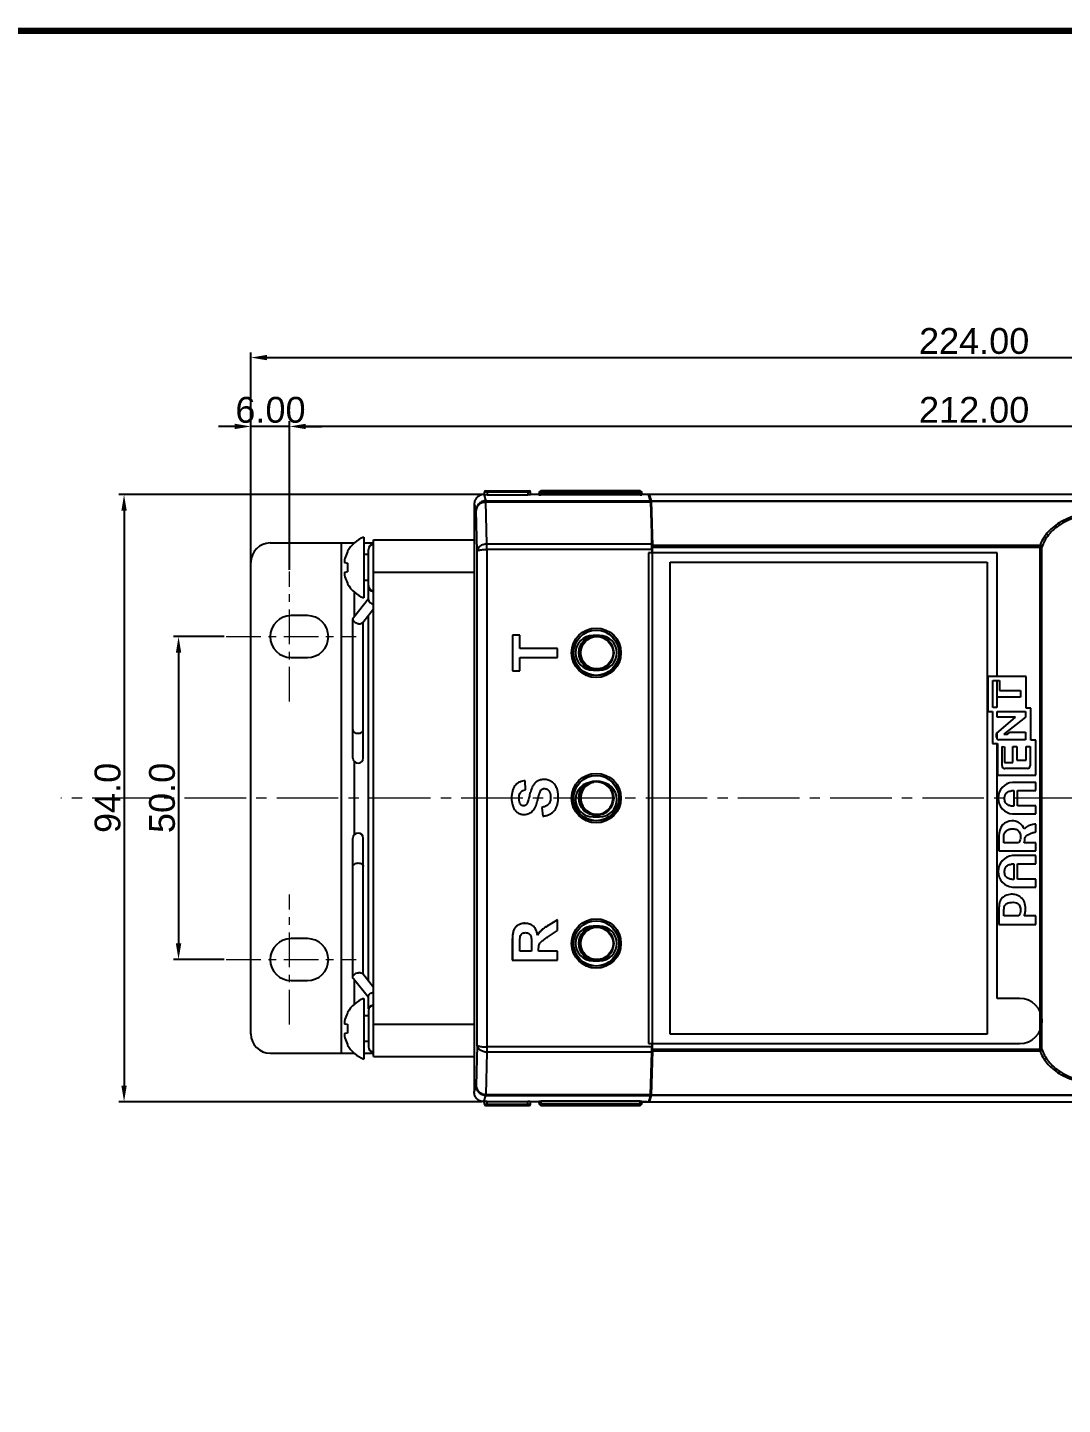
# Model space of a CAD drawing. Header units: millimetres. Extents: x 509 to 5579, y -1329 to 587.
# Drawn here: x 2158.1 to 2318.5, y -988.3 to -775.1 of the extents above; entities that cross this region are included whole.
import ezdxf

# ---------------------------------------------------------------- set-up
doc = ezdxf.new("R2010")
doc.units = ezdxf.units.MM
doc.header["$PDMODE"] = 3
doc.header["$PDSIZE"] = 1
doc.linetypes.add('CENTER', pattern=[17.8, 10.75, -2.35, 2.35, -2.35])
doc.linetypes.add('CENTER2', pattern=[28.575, 19.05, -3.175, 3.175, -3.175])
doc.layers.get('0').update_dxf_attribs({"linetype": 'CONTINUOUS'})
doc.layers.get('Defpoints').update_dxf_attribs({"linetype": 'CONTINUOUS'})
doc.layers.add('3', color=112, linetype='CENTER', lineweight=15)
doc.layers.add('Dim', color=1, linetype='CONTINUOUS')
doc.styles.add('OMI-1', font='arial.ttf', dxfattribs={"oblique": 1})
doc.dimstyles.new('1', dxfattribs={"dimtxt": 4, "dimasz": 2.5, "dimexe": 0.8, "dimexo": 0.3, "dimgap": 0.5, "dimtad": 1, "dimtoh": 1, "dimdec": 1, "dimzin": 0, "dimdsep": 46, "dimtxsty": 'OMI-1', "dimcen": 0, "dimclrd": 256, "dimclre": 256, "dimclrt": 256, "dimadec": 0, "dimazin": 0, "dimtfac": 0.8, "dimtdec": 1, "dimtix": 1, "dimtmove": 0, "dimatfit": 3, "dimfxl": 1, "dimtolj": 1, "dimtzin": 0, "dimarcsym": 0})

# ---------------------------------------------------------------- blocks, each defined once
blk = doc.blocks.new('*D4316')
at = {"layer": 'Defpoints', "color": 0}
for p in [(2188.92, -869.4), (2181.53, -919.4), (2188.92, -919.4)]:
    blk.add_point(p, dxfattribs=at)
at = {"layer": 'Dim', "lineweight": -2}
for p, q in [((2188.62, -869.4), (2180.73, -869.4)), ((2181.53, -871.9), (2181.53, -916.9)), ((2188.62, -919.4), (2180.73, -919.4))]:
    blk.add_line(p, q, dxfattribs=at)
at = {"layer": 'Dim'}
for points in [[(2181.95, -871.9), (2181.12, -871.9), (2181.53, -869.4)], [(2181.12, -916.9), (2181.95, -916.9), (2181.53, -919.4)]]:
    blk.add_solid(points, dxfattribs=at)
at = {"layer": 'Dim', "insert": (2178.99, -894.4), "char_height": 4, "attachment_point": 5, "rotation": 90, "style": 'OMI-1'}
blk.add_mtext('\\A1;50.0', dxfattribs=at)
blk = doc.blocks.new('*D4317')
at = {"layer": 'Defpoints', "color": 0}
for p in [(2228.83, -847.4), (2173.09, -941.4), (2228.83, -941.4)]:
    blk.add_point(p, dxfattribs=at)
at = {"layer": 'Dim', "lineweight": -2}
for p, q in [((2228.53, -847.4), (2172.29, -847.4)), ((2173.09, -849.9), (2173.09, -938.9)), ((2228.53, -941.4), (2172.29, -941.4))]:
    blk.add_line(p, q, dxfattribs=at)
at = {"layer": 'Dim'}
for points in [[(2173.51, -849.9), (2172.68, -849.9), (2173.09, -847.4)], [(2172.68, -938.9), (2173.51, -938.9), (2173.09, -941.4)]]:
    blk.add_solid(points, dxfattribs=at)
at = {"layer": 'Dim', "insert": (2170.55, -894.4), "char_height": 4, "attachment_point": 5, "rotation": 90, "style": 'OMI-1'}
blk.add_mtext('\\A1;94.0', dxfattribs=at)
blk = doc.blocks.new('*D4319')
at = {"layer": 'Defpoints', "color": 0}
for p in [(2198.74, -836.86), (2198.74, -859.34), (2410.74, -859.34)]:
    blk.add_point(p, dxfattribs=at)
at = {"layer": 'Dim', "lineweight": -2}
for p, q in [((2198.74, -859.04), (2198.74, -836.06)), ((2408.24, -836.86), (2201.24, -836.86)), ((2410.74, -859.04), (2410.74, -836.06))]:
    blk.add_line(p, q, dxfattribs=at)
at = {"layer": 'Dim'}
for points in [[(2201.24, -836.44), (2201.24, -837.27), (2198.74, -836.86)], [(2408.24, -837.27), (2408.24, -836.44), (2410.74, -836.86)]]:
    blk.add_solid(points, dxfattribs=at)
at = {"layer": 'Dim', "insert": (2304.74, -834.31), "char_height": 4, "attachment_point": 5, "style": 'OMI-1'}
blk.add_mtext('\\A1;212.00', dxfattribs=at)
blk = doc.blocks.new('*D4320')
at = {"layer": 'Defpoints', "color": 0}
for p in [(2416.74, -826.2), (2192.74, -857.9), (2416.74, -857.9)]:
    blk.add_point(p, dxfattribs=at)
at = {"layer": 'Dim', "lineweight": -2}
for p, q in [((2192.74, -857.6), (2192.74, -825.4)), ((2195.24, -826.2), (2414.24, -826.2)), ((2416.74, -857.6), (2416.74, -825.4))]:
    blk.add_line(p, q, dxfattribs=at)
at = {"layer": 'Dim'}
for points in [[(2195.24, -825.78), (2195.24, -826.61), (2192.74, -826.2)], [(2414.24, -826.61), (2414.24, -825.78), (2416.74, -826.2)]]:
    blk.add_solid(points, dxfattribs=at)
at = {"layer": 'Dim', "insert": (2304.74, -823.65), "char_height": 4, "attachment_point": 5, "style": 'OMI-1'}
blk.add_mtext('\\A1;224.00', dxfattribs=at)
blk = doc.blocks.new('*D4337')
at = {"layer": 'Defpoints', "color": 0}
for p in [(2192.74, -836.86), (2198.74, -859.34), (2192.74, -869.4)]:
    blk.add_point(p, dxfattribs=at)
at = {"layer": 'Dim', "lineweight": -2}
for p, q in [((2190.24, -836.86), (2187.74, -836.86)), ((2192.74, -869.1), (2192.74, -836.06)), ((2198.74, -836.86), (2192.74, -836.86)), ((2198.74, -859.04), (2198.74, -836.06)), ((2201.24, -836.86), (2203.74, -836.86))]:
    blk.add_line(p, q, dxfattribs=at)
at = {"layer": 'Dim'}
for points in [[(2190.24, -837.27), (2190.24, -836.44), (2192.74, -836.86)], [(2201.24, -836.44), (2201.24, -837.27), (2198.74, -836.86)]]:
    blk.add_solid(points, dxfattribs=at)
at = {"layer": 'Dim', "insert": (2195.74, -834.31), "char_height": 4, "attachment_point": 5, "style": 'OMI-1'}
blk.add_mtext('\\A1;6.00', dxfattribs=at)

msp = doc.modelspace()

# ---------------------------------------------------------------- linework, layer by layer
at = {"color": 7, "linetype": 'Continuous'}
for p, q in [((2228.834, -847.401), (2229.152, -848.356)), ((2228.935, -847.401), (2228.834, -847.401)), ((2228.935, -847.401), (2228.935, -847.001)), ((2228.935, -847.001), (2236.035, -847.001)), ((2229.135, -846.801), (2235.835, -846.801)), ((2229.152, -848.356), (2254.653, -848.356)), ((2229.335, -846.801), (2229.335, -847.422)), ((2229.335, -847.422), (2235.635, -847.422)), ((2235.635, -846.801), (2235.635, -847.422)), ((2236.035, -847.401), (2236.035, -847.001)), ((2237.335, -847.401), (2236.035, -847.401)), ((2237.335, -847.401), (2237.335, -847.301)), ((2237.351, -847.301), (2237.351, -847.449)), ((2237.651, -847.301), (2237.351, -847.301)), ((2237.651, -847.301), (2237.651, -847.464)), ((2253.019, -847.464), (2237.651, -847.464)), ((2237.835, -847.117), (2237.835, -846.801)), ((2237.835, -846.801), (2252.835, -846.801)), ((2252.835, -846.817), (2237.835, -846.817)), ((2252.835, -847.117), (2237.835, -847.117)), ((2252.835, -847.117), (2252.835, -846.817)), ((2253.019, -847.464), (2253.019, -847.301)), ((2253.019, -847.301), (2253.319, -847.301)), ((2253.319, -847.449), (2253.319, -847.301)), ((2253.335, -847.301), (2253.335, -847.401)), ((2254.139, -847.401), (2253.335, -847.401)), ((2357.941, -847.401), (2253.335, -847.401)), ((2254.653, -848.356), (2254.339, -847.412)), ((2254.435, -847.401), (2254.435, -847.702)), ((2254.435, -847.401), (2254.757, -848.366)), ((2357.941, -847.401), (2254.435, -847.401)), ((2254.757, -848.366), (2350.783, -848.366)), ((2227.335, -848.901), (2227.335, -939.902)), ((2227.335, -848.902), (2227.65, -849.846)), ((2227.807, -856.154), (2227.65, -849.846)), ((2229.31, -855.074), (2229.147, -848.535)), ((2229.147, -848.535), (2254.662, -848.535)), ((2254.662, -848.535), (2254.825, -855.074)), ((2254.722, -850.075), (2254.699, -850.03)), ((2254.759, -848.42), (2254.93, -855.283)), ((2254.759, -848.42), (2350.783, -848.42)), ((2254.714, -850.616), (2254.75, -850.616)), ((2254.75, -850.616), (2254.832, -853.9)), ((2210.235, -854.001), (2210.235, -863.401)), ((2211.735, -934.401), (2211.735, -854.401)), ((2211.735, -854.401), (2227.335, -854.401)), ((2254.796, -853.9), (2254.832, -853.9)), ((2254.799, -854.024), (2254.833, -854.024)), ((2254.832, -853.9), (2254.833, -854.024)), ((2254.833, -855.074), (2254.833, -854.024)), ((2195.735, -854.901), (2208.76, -854.901)), ((2206.735, -854.901), (2206.735, -933.901)), ((2207.708, -856.182), (2207.708, -856.277)), ((2208.735, -854.901), (2208.735, -854.924)), ((2210.235, -854.901), (2211.735, -854.901)), ((2210.935, -856.701), (2210.235, -856.701)), ((2210.935, -861.489), (2210.935, -855.91)), ((2227.807, -932.649), (2227.807, -856.154)), ((2229.307, -855.893), (2229.307, -932.909)), ((2254.833, -855.893), (2229.307, -855.893)), ((2254.825, -855.074), (2229.31, -855.074)), ((2254.324, -856.401), (2254.324, -932.401)), ((2308.324, -856.401), (2254.324, -856.401)), ((2254.833, -855.893), (2254.833, -856.401)), ((2314.991, -855.283), (2254.93, -855.283)), ((2254.933, -933.273), (2254.933, -855.529)), ((2254.933, -855.529), (2315.284, -855.529)), ((2308.324, -875.562), (2308.324, -856.401)), ((2314.991, -933.519), (2314.991, -855.283)), ((2315.284, -928.394), (2315.284, -855.529)), ((2192.735, -930.901), (2192.735, -857.901)), ((2207.296, -857.945), (2207.708, -858.018)), ((2207.708, -858.018), (2207.708, -859.385)), ((2257.7, -930.936), (2257.7, -857.866)), ((2257.7, -857.866), (2306.77, -857.866)), ((2306.77, -857.866), (2306.77, -930.936)), ((2207.708, -859.385), (2207.296, -859.457)), ((2207.708, -861.126), (2207.708, -861.221)), ((2210.935, -860.701), (2210.235, -860.701)), ((2211.735, -859.401), (2227.335, -859.401)), ((2208.735, -862.479), (2208.735, -866.284)), ((2210.935, -863.644), (2210.935, -861.501)), ((2208.617, -866.433), (2210.935, -863.513)), ((2210.054, -867.196), (2211.735, -865.079)), ((2201.486, -866.151), (2198.985, -866.151)), ((2208.535, -888.188), (2208.535, -866.666)), ((2210.135, -888.188), (2210.135, -867.093)), ((2210.935, -922.716), (2210.935, -866.086)), ((2233.244, -869.147), (2233.244, -874.693)), ((2234.411, -869.147), (2233.244, -869.147)), ((2234.411, -871.22), (2234.411, -869.147)), ((2246.735, -869.201), (2245.735, -869.201)), ((2240.226, -871.22), (2234.411, -871.22)), ((2240.226, -872.615), (2240.226, -871.22)), ((2198.985, -872.651), (2201.486, -872.651)), ((2234.411, -874.693), (2234.411, -872.615)), ((2234.411, -872.615), (2240.226, -872.615)), ((2233.244, -874.693), (2234.411, -874.693)), ((2245.735, -874.601), (2246.735, -874.601)), ((2306.892, -875.562), (2306.892, -881.001)), ((2312.838, -875.562), (2306.892, -875.562)), ((2312.838, -880.482), (2312.838, -875.562)), ((2307.667, -880.36), (2307.661, -876.178)), ((2307.661, -876.178), (2308.726, -876.182)), ((2308.324, -878.745), (2308.324, -876.181)), ((2308.726, -876.182), (2308.711, -877.754)), ((2308.711, -877.754), (2311.975, -877.761)), ((2311.975, -877.761), (2311.976, -878.758)), ((2308.299, -880.355), (2307.667, -880.36)), ((2308.292, -878.745), (2308.299, -880.355)), ((2311.976, -878.758), (2308.292, -878.745)), ((2306.892, -881.001), (2307.63, -881.001)), ((2307.63, -881.001), (2307.63, -885.921)), ((2308.253, -884.383), (2311.188, -881.862)), ((2308.327, -881.869), (2308.327, -881.01)), ((2308.327, -881.01), (2312.707, -881.01)), ((2311.188, -881.862), (2308.327, -881.869)), ((2312.716, -881.878), (2309.349, -884.501)), ((2312.707, -881.01), (2312.716, -881.878)), ((2313.577, -880.482), (2312.838, -880.482)), ((2313.577, -885.403), (2313.577, -880.482)), ((2308.256, -884.967), (2308.253, -884.383)), ((2308.324, -885.188), (2308.324, -884.322)), ((2309.349, -884.501), (2309.967, -884.503)), ((2309.967, -884.503), (2310.349, -884.19)), ((2310.349, -884.19), (2312.706, -884.182)), ((2312.706, -884.182), (2312.706, -885.37)), ((2307.63, -885.921), (2308.369, -885.921)), ((2308.324, -925.401), (2308.324, -885.921)), ((2308.369, -885.921), (2308.369, -890.842)), ((2312.706, -885.37), (2308.66, -885.37)), ((2309.111, -889.417), (2309.113, -886.429)), ((2309.113, -886.429), (2309.485, -886.441)), ((2309.485, -886.441), (2309.497, -888.862)), ((2310.778, -888.862), (2310.778, -886.429)), ((2310.778, -886.429), (2311.372, -886.429)), ((2311.372, -886.429), (2311.372, -888.502)), ((2312.839, -888.502), (2312.839, -886.429)), ((2312.839, -886.429), (2313.438, -886.429)), ((2313.438, -886.429), (2313.44, -889.411)), ((2314.316, -885.403), (2313.577, -885.403)), ((2314.316, -890.842), (2314.316, -885.403)), ((2208.735, -888.715), (2208.735, -900.088)), ((2309.497, -888.862), (2310.778, -888.862)), ((2311.372, -888.502), (2312.839, -888.502)), ((2308.369, -890.842), (2314.316, -890.842)), ((2313.036, -889.816), (2309.516, -889.822)), ((2235.289, -893.116), (2235.227, -891.719)), ((2246.735, -891.901), (2245.735, -891.901)), ((2314.34, -891.956), (2310.712, -891.956)), ((2314.34, -893.206), (2314.34, -891.956)), ((2310.936, -893.219), (2310.948, -895.659)), ((2311.512, -895.597), (2311.512, -893.206)), ((2311.512, -893.206), (2314.34, -893.206)), ((2237.833, -895.833), (2237.965, -897.192)), ((2245.735, -897.301), (2246.735, -897.301)), ((2310.712, -896.846), (2314.34, -896.846)), ((2314.34, -895.597), (2311.512, -895.597)), ((2314.34, -896.846), (2314.34, -895.597)), ((2314.34, -899.619), (2314.34, -898.412)), ((2208.535, -922.136), (2208.535, -900.614)), ((2210.135, -921.709), (2210.135, -900.614)), ((2308.621, -900.262), (2308.621, -902.562)), ((2309.353, -901.3), (2309.353, -900.303)), ((2311.671, -901.3), (2309.353, -901.3)), ((2314.34, -901.3), (2312.503, -901.3)), ((2314.34, -902.562), (2314.34, -901.3)), ((2308.621, -902.562), (2314.34, -902.562)), ((2314.34, -903.302), (2310.712, -903.302)), ((2314.34, -904.551), (2314.34, -903.302)), ((2310.936, -904.565), (2310.948, -907.005)), ((2311.512, -904.551), (2314.34, -904.551)), ((2311.512, -906.942), (2311.512, -904.551)), ((2314.34, -906.942), (2311.512, -906.942)), ((2314.34, -908.192), (2314.34, -906.942)), ((2310.712, -908.192), (2314.34, -908.192)), ((2308.621, -911.645), (2308.621, -913.945)), ((2309.392, -912.603), (2309.392, -911.687)), ((2240.226, -913.224), (2238.874, -914.07)), ((2240.226, -914.894), (2240.226, -913.224)), ((2246.735, -914.201), (2245.735, -914.201)), ((2308.621, -913.945), (2314.34, -913.945)), ((2311.687, -912.603), (2309.392, -912.603)), ((2314.34, -912.603), (2312.549, -912.603)), ((2314.34, -913.945), (2314.34, -912.603)), ((2201.486, -916.151), (2198.985, -916.151)), ((2233.235, -916.527), (2233.235, -919.501)), ((2233.244, -916.527), (2233.244, -919.493)), ((2238.707, -915.913), (2240.226, -914.894)), ((2234.411, -918.097), (2234.411, -916.985)), ((2236.204, -918.097), (2234.411, -918.097)), ((2236.204, -917.042), (2236.204, -918.097)), ((2237.304, -918.097), (2237.304, -917.801)), ((2240.226, -918.097), (2237.304, -918.097)), ((2240.226, -919.493), (2240.226, -918.097)), ((2233.235, -919.501), (2240.235, -919.501)), ((2233.244, -919.493), (2240.226, -919.493)), ((2245.735, -919.601), (2246.735, -919.601)), ((2198.985, -922.651), (2201.486, -922.651)), ((2210.935, -925.289), (2208.617, -922.37)), ((2208.735, -922.519), (2208.735, -926.324)), ((2211.735, -923.724), (2210.054, -921.606)), ((2210.235, -925.401), (2210.235, -934.801)), ((2210.935, -927.016), (2210.935, -925.158)), ((2311.824, -925.401), (2308.324, -925.401)), ((2207.296, -929.345), (2207.708, -929.418)), ((2207.708, -927.582), (2207.708, -927.677)), ((2210.935, -928.101), (2210.235, -928.101)), ((2210.935, -927.313), (2210.935, -932.892)), ((2211.735, -929.401), (2227.335, -929.401)), ((2207.708, -930.785), (2207.296, -930.857)), ((2207.708, -929.418), (2207.708, -930.785)), ((2306.77, -930.936), (2257.7, -930.936)), ((2315.284, -933.273), (2315.284, -929.408)), ((2207.708, -932.526), (2207.708, -932.621)), ((2210.935, -932.101), (2210.235, -932.101)), ((2227.807, -932.649), (2227.65, -938.956)), ((2254.833, -932.909), (2229.307, -932.909)), ((2254.324, -932.401), (2311.824, -932.401)), ((2254.93, -933.519), (2254.759, -940.382)), ((2254.833, -932.401), (2254.833, -932.909)), ((2254.93, -933.519), (2314.991, -933.519)), ((2254.933, -933.273), (2315.284, -933.273)), ((2195.735, -933.901), (2208.76, -933.901)), ((2208.735, -933.879), (2208.735, -933.901)), ((2210.235, -933.901), (2211.735, -933.901)), ((2211.735, -934.401), (2227.335, -934.401)), ((2229.31, -933.728), (2229.147, -940.267)), ((2254.825, -933.728), (2229.31, -933.728)), ((2254.662, -940.267), (2254.825, -933.728)), ((2254.832, -934.902), (2254.75, -938.187)), ((2254.832, -934.902), (2254.796, -934.902)), ((2254.833, -934.778), (2254.799, -934.778)), ((2254.833, -934.778), (2254.832, -934.902)), ((2254.833, -934.778), (2254.833, -933.728)), ((2227.335, -939.901), (2227.65, -938.956)), ((2254.722, -938.728), (2254.699, -938.773)), ((2254.75, -938.187), (2254.714, -938.187)), ((2228.834, -941.401), (2229.152, -940.447)), ((2228.935, -941.401), (2228.834, -941.401)), ((2228.935, -941.801), (2228.935, -941.401)), ((2228.935, -941.801), (2236.035, -941.801)), ((2229.135, -942.001), (2235.835, -942.001)), ((2229.147, -940.267), (2254.662, -940.267)), ((2229.152, -940.447), (2254.653, -940.447)), ((2229.335, -942.001), (2229.335, -941.38)), ((2229.335, -941.38), (2235.635, -941.38)), ((2235.635, -942.001), (2235.635, -941.38)), ((2236.035, -941.801), (2236.035, -941.401)), ((2237.335, -941.401), (2236.035, -941.401)), ((2237.335, -941.501), (2237.335, -941.401)), ((2237.351, -941.354), (2237.351, -941.501)), ((2237.651, -941.501), (2237.351, -941.501)), ((2237.651, -941.338), (2237.651, -941.501)), ((2253.019, -941.338), (2237.651, -941.338)), ((2237.835, -942.001), (2237.835, -941.686)), ((2237.835, -941.686), (2252.835, -941.686)), ((2237.835, -941.985), (2252.835, -941.985)), ((2252.835, -942.001), (2237.835, -942.001)), ((2252.835, -942.001), (2252.835, -941.686)), ((2253.019, -941.501), (2253.019, -941.338)), ((2253.019, -941.501), (2253.319, -941.501)), ((2253.319, -941.501), (2253.319, -941.354)), ((2253.335, -941.401), (2253.335, -941.501)), ((2254.139, -941.401), (2253.335, -941.401)), ((2254.653, -940.447), (2254.339, -941.391)), ((2254.757, -940.436), (2254.435, -941.401)), ((2254.435, -941.401), (2254.435, -941.101)), ((2325.184, -940.436), (2254.757, -940.436)), ((2325.192, -940.382), (2254.759, -940.382))]:
    msp.add_line(p, q, dxfattribs=at)
at = {"linetype": 'Continuous'}
for p, q in [((2253.335, -941.401), (2401.735, -941.401)), ((2254.435, -941.401), (2400.237, -941.401))]:
    msp.add_line(p, q, dxfattribs=at)
at = {"const_width": 1}
msp.add_lwpolyline([(2757.652, -775.602), (1957.652, -775.602), (1957.652, -1325.602), (2757.652, -1325.602)], close=True, dxfattribs=at)
at = {"color": 7, "linetype": 'Continuous'}
for centre, radius in [((2246.235, -871.901), 3.83), ((2246.235, -871.901), 3.53), ((2246.235, -871.901), 3.5), ((2246.235, -871.901), 2.7), ((2246.335, -871.901), 2.5), ((2246.235, -894.401), 3.83), ((2246.235, -894.401), 3.53), ((2246.235, -894.401), 3.5), ((2246.235, -894.401), 2.7), ((2246.235, -916.901), 3.83), ((2246.235, -916.901), 3.53), ((2246.235, -916.901), 3.5), ((2246.235, -916.901), 2.7), ((2246.335, -916.901), 2.5)]:
    msp.add_circle(centre, radius, dxfattribs=at)
for centre, radius, start, end in [((2228.834, -848.888), 1.487, 90.0025, 93.02792), ((2229.135, -847.001), 0.2, 90, 180), ((2235.835, -847.001), 0.2, 0, 90), ((2237.835, -847.301), 0.5, 90, 180), ((2237.835, -847.301), 0.484, 90, 180), ((2237.835, -847.301), 0.184, 90, 180), ((2252.835, -847.301), 0.5, 0, 90), ((2252.835, -847.301), 0.484, 0, 90), ((2252.835, -847.301), 0.184, 0, 90), ((2212.087, -858.701), 5.052, 111.50193, 150.08552), ((2195.735, -857.901), 3, 90, 180), ((2212.196, -858.694), 5.097, 151.68853, 163.97746), ((2211.735, -855.901), 0.8, 90, 180), ((2212.196, -858.709), 5.097, 196.02254, 208.31147), ((2212.087, -858.701), 5.052, 209.91448, 248.49807), ((2211.735, -861.501), 0.8, 180, 270), ((2198.985, -869.401), 3.25, 89.99657, 269.99656), ((2201.486, -869.401), 3.25, 269.99657, 89.99656), ((2245.735, -871.901), 2.7, 90, 270), ((2246.735, -871.901), 2.7, 270, 90), ((2308.66, -884.965), 0.405, 180.23735, 270), ((2209.335, -888.188), 0.8, 180, 0), ((2309.515, -889.418), 0.405, 179.95323, 270.10554), ((2313.035, -889.411), 0.405, 270.09456, 0.02487), ((2245.735, -894.601), 2.7, 90, 270), ((2246.335, -894.401), 2.5, 102.31246, 84.027), ((2246.236, -894.42), 2.545, 98.21321, 103.59716), ((2246.236, -894.381), 2.506, 73.77276, 79.74298), ((2246.735, -894.601), 2.7, 270, 90), ((2310.942, -894.401), 2.456, 95.36078, 264.63922), ((2209.335, -900.614), 0.8, 0, 180), ((2310.942, -905.747), 2.456, 95.36078, 264.63922), ((2245.735, -916.901), 2.7, 90, 270), ((2246.735, -916.901), 2.7, 270, 90), ((2198.985, -919.401), 3.25, 90.00344, 270.00343), ((2201.486, -919.401), 3.25, 270.00344, 90.00343), ((2212.087, -930.101), 5.052, 111.50193, 150.08552), ((2211.735, -927.301), 0.8, 90, 180), ((2311.824, -928.901), 3.5, 270, 90), ((2212.196, -930.094), 5.097, 151.68853, 163.97746), ((2195.735, -930.901), 3, 180, 270), ((2212.196, -930.109), 5.097, 196.02254, 208.31147), ((2212.087, -930.101), 5.052, 209.91448, 248.49807), ((2211.735, -932.901), 0.8, 180, 270), ((2228.834, -939.914), 1.487, 266.97208, 269.9975), ((2229.135, -941.801), 0.2, 180, 270), ((2235.835, -941.801), 0.2, 270, 0), ((2237.835, -941.501), 0.5, 180, 270), ((2237.835, -941.501), 0.484, 180, 270), ((2237.835, -941.501), 0.184, 180, 270), ((2252.835, -941.501), 0.5, 270, 0), ((2252.835, -941.501), 0.484, 270, 0), ((2252.835, -941.501), 0.184, 270, 0)]:
    msp.add_arc(centre, radius, start, end, dxfattribs=at)
for centre, major_axis, ratio, start_param, end_param in [((2229.335, -847.401), (0.4, 0), 0.0524078, 3.1415927, 4.712389), ((2235.635, -847.401), (0.4, 0), 0.0524078, -1.5707963, 0), ((2237.651, -847.448), (0.3, 0), 0.0524078, -3.1241394, -1.5707963), ((2253.019, -847.448), (0.3, 0), 0.0524078, -1.5707963, -0.0174533), ((2254.139, -847.412), (0.2, 0), 0.0524078, 6.3006386, 7.8539816), ((2254.652, -849.354), (0, 1), 0.0174551, -0.6108652, -0.0523599), ((2254.756, -848.666), (0, 0.3), 0.0174551, -0.6108652, -0.0523599), ((2254.72, -853.073), (0, 3), 0.0174551, -0.6108652, -0.0349066), ((2254.815, -855.893), (0, 1), 0.0174551, -1.5707963, -0.6108652), ((2254.927, -855.529), (0, 0.3), 0.0174551, 4.712389, 5.6723201), ((2254.815, -932.909), (0, 1), 0.0174551, -2.5307274, -1.5707963), ((2254.927, -933.273), (0, 0.3), 0.0174551, 3.7524579, 4.712389), ((2254.72, -935.729), (0, 3), 0.0174551, -3.1066861, -2.5307274), ((2229.335, -941.401), (0.4, 0), 0.0524078, 1.5707963, 3.1415927), ((2235.635, -941.401), (0.4, 0), 0.0524078, 0, 1.5707963), ((2237.651, -941.354), (0.3, 0), 0.0524078, 1.5707963, 3.1241394), ((2253.019, -941.354), (0.3, 0), 0.0524078, 0.0174533, 1.5707963), ((2254.139, -941.391), (0.2, 0), 0.0524078, -1.5707963, -0.0174533), ((2254.652, -939.448), (0, 1), 0.0174551, -3.0892328, -2.5307274), ((2254.756, -940.137), (0, 0.3), 0.0174551, -3.0892328, -2.5307274)]:
    msp.add_ellipse(centre, major_axis=major_axis, ratio=ratio, start_param=start_param, end_param=end_param, dxfattribs=at)
for points, knots in [([(2228.755, -847.403), (2228.567, -847.413), (2228.191, -847.506), (2227.72, -847.844), (2227.408, -848.332), (2227.335, -848.713), (2227.335, -848.902)], [0, 0, 0, 0, 0.2497766, 0.4997245, 0.7498205, 1, 1, 1, 1]), ([(2229.152, -848.356), (2228.956, -848.356), (2228.562, -848.434), (2228.063, -848.766), (2227.729, -849.261), (2227.65, -849.653), (2227.65, -849.846)], [0, 0, 0, 0, 0.251159, 0.5017344, 0.751296, 1, 1, 1, 1]), ([(2229.147, -848.535), (2229.148, -848.493), (2229.148, -848.439), (2229.151, -848.379), (2229.151, -848.361), (2229.152, -848.356)], [0, 0, 0, 0, 0.7039161, 0.905099, 1, 1, 1, 1]), ([(2227.65, -849.846), (2227.651, -849.676), (2227.736, -849.324), (2228.076, -848.892), (2228.57, -848.605), (2228.954, -848.537), (2229.147, -848.535)], [0, 0, 0, 0, 0.2336723, 0.4775799, 0.7345507, 1, 1, 1, 1]), ([(2324.073, -850.172), (2322.951, -850.172), (2320.819, -850.438), (2318.41, -851.418), (2316.901, -852.493), (2316.033, -853.356), (2315.387, -854.284), (2315.095, -854.951), (2314.991, -855.283)], [0, 0, 0, 0, 0.3041884, 0.5753543, 0.6949955, 0.8044943, 0.905468, 1, 1, 1, 1]), ([(2324.073, -850.418), (2322.982, -850.418), (2321.371, -850.627), (2319.416, -851.319), (2317.818, -852.158), (2316.524, -853.255), (2315.663, -854.537), (2315.384, -855.199), (2315.284, -855.529)], [0, 0, 0, 0, 0.3028457, 0.4434929, 0.5736997, 0.8023906, 0.9042134, 1, 1, 1, 1]), ([(2229.31, -855.074), (2229.117, -855.076), (2228.741, -855.13), (2228.32, -855.327), (2228.062, -855.551), (2227.92, -855.737), (2227.83, -855.941), (2227.808, -856.084), (2227.807, -856.154)], [0, 0, 0, 0, 0.2863704, 0.552681, 0.6747648, 0.7888149, 0.8965091, 1, 1, 1, 1]), ([(2227.807, -856.154), (2227.809, -856.134), (2227.835, -856.104), (2227.879, -856.077), (2227.954, -856.042), (2228.079, -856.005), (2228.264, -855.968), (2228.487, -855.936), (2228.839, -855.904), (2229.116, -855.894), (2229.307, -855.893)], [0, 0, 0, 0, 0.0385471, 0.0669084, 0.1026849, 0.196512, 0.3185573, 0.4653741, 0.6319631, 1, 1, 1, 1]), ([(2229.307, -855.893), (2229.307, -855.814), (2229.308, -855.541), (2229.309, -855.268), (2229.31, -855.074)], [0, 0, 0, 0, 0.29016, 1, 1, 1, 1]), ([(2315.284, -855.529), (2315.275, -855.466), (2315.193, -855.342), (2315.061, -855.292), (2314.991, -855.283)], [0, 0, 0, 0, 0.4738785, 1, 1, 1, 1]), ([(2207.296, -857.287), (2207.285, -857.328), (2207.264, -857.409), (2207.24, -857.528), (2207.224, -857.639), (2207.219, -857.737), (2207.223, -857.819), (2207.236, -857.883), (2207.259, -857.928), (2207.284, -857.943), (2207.296, -857.945)], [0, 0, 0, 0, 0.1845937, 0.3616703, 0.5249672, 0.6684911, 0.7875207, 0.8797821, 0.947288, 1, 1, 1, 1]), ([(2207.296, -859.457), (2207.284, -859.459), (2207.259, -859.475), (2207.236, -859.52), (2207.223, -859.583), (2207.219, -859.665), (2207.224, -859.763), (2207.24, -859.874), (2207.264, -859.993), (2207.285, -860.074), (2207.296, -860.115)], [0, 0, 0, 0, 0.0526885, 0.1201485, 0.2123335, 0.3312896, 0.4747918, 0.6381232, 0.8153021, 1, 1, 1, 1]), ([(2210.935, -861.787), (2210.935, -861.839), (2210.957, -861.949), (2211.051, -862.094), (2211.195, -862.214), (2211.313, -862.27), (2211.376, -862.292)], [0, 0, 0, 0, 0.2209554, 0.4569679, 0.7165243, 1, 1, 1, 1]), ([(2211.376, -862.292), (2211.404, -862.302), (2211.521, -862.338), (2211.643, -862.352), (2211.735, -862.352)], [0, 0, 0, 0, 0.2447688, 1, 1, 1, 1]), ([(2210.935, -863.644), (2210.935, -863.724), (2210.989, -863.897), (2211.173, -864.11), (2211.43, -864.274), (2211.631, -864.339), (2211.735, -864.358)], [0, 0, 0, 0, 0.2092657, 0.4530154, 0.7228914, 1, 1, 1, 1]), ([(2208.617, -866.433), (2208.591, -866.466), (2208.549, -866.54), (2208.535, -866.625), (2208.535, -866.666)], [0, 0, 0, 0, 0.4992352, 1, 1, 1, 1]), ([(2208.535, -866.666), (2208.535, -866.746), (2208.589, -866.919), (2208.773, -867.132), (2209.03, -867.296), (2209.231, -867.361), (2209.335, -867.38)], [0, 0, 0, 0, 0.2092657, 0.4530157, 0.7228915, 1, 1, 1, 1]), ([(2209.335, -867.38), (2209.407, -867.393), (2209.549, -867.406), (2209.803, -867.378), (2209.982, -867.287), (2210.054, -867.196)], [0, 0, 0, 0, 0.2843369, 0.5496668, 1, 1, 1, 1]), ([(2246.937, -869.475), (2246.798, -869.434), (2246.512, -869.377), (2246.076, -869.367), (2245.644, -869.432), (2245.23, -869.568), (2244.845, -869.773), (2244.499, -870.039), (2244.202, -870.359), (2243.963, -870.724), (2243.786, -871.123), (2243.677, -871.545), (2243.639, -871.98), (2243.67, -872.415), (2243.771, -872.839), (2243.939, -873.242), (2244.167, -873.613), (2244.357, -873.833), (2244.46, -873.935)], [0, 0, 0, 0, 0.0624911, 0.1249804, 0.1874739, 0.249968, 0.3124636, 0.3749607, 0.4374591, 0.4999588, 0.5624598, 0.624962, 0.6874655, 0.7499702, 0.812476, 0.8749829, 0.9374909, 1, 1, 1, 1]), ([(2246.937, -874.328), (2247.097, -874.313), (2247.416, -874.251), (2247.717, -874.13), (2247.861, -874.056)], [0, 0, 0, 0, 0.4998624, 1, 1, 1, 1]), ([(2208.535, -883.795), (2208.535, -883.87), (2208.584, -884.031), (2208.77, -884.215), (2209.032, -884.333), (2209.232, -884.36), (2209.335, -884.36)], [0, 0, 0, 0, 0.2094657, 0.4446639, 0.7119945, 1, 1, 1, 1]), ([(2209.335, -884.36), (2209.438, -884.36), (2209.638, -884.333), (2209.9, -884.215), (2210.086, -884.031), (2210.135, -883.87), (2210.135, -883.795)], [0, 0, 0, 0, 0.2880055, 0.5553361, 0.7905343, 1, 1, 1, 1]), ([(2233.701, -892.419), (2233.587, -892.551), (2233.397, -892.85), (2233.226, -893.349), (2233.14, -893.869), (2233.124, -894.219), (2233.124, -894.394)], [0, 0, 0, 0, 0.2498551, 0.4998492, 0.7499321, 1, 1, 1, 1]), ([(2235.227, -891.719), (2235.084, -891.725), (2234.796, -891.758), (2234.382, -891.89), (2234.007, -892.111), (2233.796, -892.31), (2233.701, -892.419)], [0, 0, 0, 0, 0.2499943, 0.5000327, 0.7500116, 1, 1, 1, 1]), ([(2234.517, -893.51), (2234.563, -893.452), (2234.671, -893.348), (2234.927, -893.2), (2235.144, -893.142), (2235.289, -893.116)], [0, 0, 0, 0, 0.2502309, 0.5005413, 1, 1, 1, 1]), ([(2236.38, -892.569), (2236.318, -892.688), (2236.212, -892.934), (2236.038, -893.441), (2235.936, -893.83), (2235.875, -894.09)], [0, 0, 0, 0, 0.2500058, 0.5000954, 1, 1, 1, 1]), ([(2237.088, -891.799), (2236.939, -891.891), (2236.663, -892.119), (2236.461, -892.413), (2236.38, -892.569)], [0, 0, 0, 0, 0.4999207, 1, 1, 1, 1]), ([(2238.196, -891.518), (2238.004, -891.518), (2237.617, -891.554), (2237.252, -891.698), (2237.088, -891.799)], [0, 0, 0, 0, 0.500407, 1, 1, 1, 1]), ([(2237.469, -893.575), (2237.502, -893.48), (2237.58, -893.296), (2237.698, -893.128), (2237.775, -893.064)], [0, 0, 0, 0, 0.5006195, 1, 1, 1, 1]), ([(2237.775, -893.064), (2237.834, -893.015), (2237.97, -892.938), (2238.125, -892.914), (2238.201, -892.914)], [0, 0, 0, 0, 0.4998298, 1, 1, 1, 1]), ([(2239.318, -891.852), (2239.151, -891.746), (2238.79, -891.576), (2238.393, -891.518), (2238.196, -891.518)], [0, 0, 0, 0, 0.5001135, 1, 1, 1, 1]), ([(2238.201, -892.914), (2238.267, -892.914), (2238.4, -892.93), (2238.648, -893.029), (2238.801, -893.165), (2238.886, -893.266)], [0, 0, 0, 0, 0.2505342, 0.501071, 1, 1, 1, 1]), ([(2240.095, -892.794), (2240.016, -892.603), (2239.808, -892.24), (2239.492, -891.962), (2239.318, -891.852)], [0, 0, 0, 0, 0.5001741, 1, 1, 1, 1]), ([(2240.351, -894.312), (2240.351, -894.054), (2240.32, -893.538), (2240.194, -893.032), (2240.095, -892.794)], [0, 0, 0, 0, 0.5002522, 1, 1, 1, 1]), ([(2245.638, -891.946), (2245.523, -891.974), (2245.299, -892.045), (2244.98, -892.196), (2244.684, -892.39), (2244.418, -892.623), (2244.185, -892.889), (2243.99, -893.183), (2243.836, -893.502), (2243.726, -893.837), (2243.661, -894.185), (2243.643, -894.538), (2243.671, -894.89), (2243.744, -895.236), (2243.862, -895.569), (2244.022, -895.884), (2244.22, -896.176), (2244.377, -896.353), (2244.46, -896.435)], [0, 0, 0, 0, 0.0624938, 0.1249888, 0.1874847, 0.2499813, 0.3124787, 0.3749769, 0.4374759, 0.4999757, 0.5624762, 0.6249776, 0.6874797, 0.7499824, 0.8124857, 0.8749898, 0.9374945, 1, 1, 1, 1]), ([(2233.124, -894.394), (2233.124, -894.744), (2233.169, -895.218), (2233.321, -895.662), (2233.367, -895.77)], [0, 0, 0, 0, 0.7495134, 1, 1, 1, 1]), ([(2234.277, -894.408), (2234.277, -894.329), (2234.289, -894.019), (2234.373, -893.693), (2234.517, -893.51)], [0, 0, 0, 0, 0.2521555, 1, 1, 1, 1]), ([(2234.531, -895.378), (2234.481, -895.309), (2234.318, -895.01), (2234.277, -894.661), (2234.277, -894.408)], [0, 0, 0, 0, 0.2510567, 1, 1, 1, 1]), ([(2235.875, -894.09), (2235.848, -894.203), (2235.792, -894.429), (2235.697, -894.764), (2235.602, -895.039), (2235.506, -895.25), (2235.445, -895.35), (2235.408, -895.395)], [0, 0, 0, 0, 0.249998, 0.4999853, 0.7499126, 0.8749868, 1, 1, 1, 1]), ([(2236.473, -896.299), (2236.57, -896.191), (2236.731, -895.944), (2236.97, -895.412), (2237.093, -894.99), (2237.163, -894.707)], [0, 0, 0, 0, 0.2500001, 0.5000485, 1, 1, 1, 1]), ([(2237.163, -894.707), (2237.21, -894.517), (2237.282, -894.233), (2237.383, -893.855), (2237.436, -893.667), (2237.469, -893.575)], [0, 0, 0, 0, 0.5000107, 0.750013, 1, 1, 1, 1]), ([(2239.174, -894.298), (2239.174, -894.482), (2239.146, -894.761), (2239.012, -895.107), (2238.909, -895.262), (2238.849, -895.332)], [0, 0, 0, 0, 0.4994153, 0.7497368, 1, 1, 1, 1]), ([(2238.886, -893.266), (2238.944, -893.336), (2239.063, -893.533), (2239.158, -893.889), (2239.174, -894.162), (2239.174, -894.298)], [0, 0, 0, 0, 0.2501792, 0.6250071, 1, 1, 1, 1]), ([(2239.743, -896.347), (2239.861, -896.21), (2240.06, -895.903), (2240.242, -895.39), (2240.334, -894.854), (2240.351, -894.493), (2240.351, -894.312)], [0, 0, 0, 0, 0.2498655, 0.4998549, 0.7499349, 1, 1, 1, 1]), ([(2310.948, -895.659), (2310.755, -895.66), (2310.385, -895.614), (2309.859, -895.448), (2309.549, -894.987), (2309.457, -894.464), (2309.533, -893.942), (2309.811, -893.473), (2310.35, -893.284), (2310.735, -893.22), (2310.936, -893.219)], [0, 0, 0, 0, 0.1336899, 0.2605755, 0.3658519, 0.5009197, 0.6222081, 0.7277325, 0.8600924, 1, 1, 1, 1]), ([(2233.367, -895.77), (2233.441, -895.944), (2233.631, -896.278), (2233.917, -896.537), (2234.075, -896.64)], [0, 0, 0, 0, 0.5002693, 1, 1, 1, 1]), ([(2234.075, -896.64), (2234.222, -896.735), (2234.542, -896.888), (2234.894, -896.939), (2235.069, -896.939)], [0, 0, 0, 0, 0.5000984, 1, 1, 1, 1]), ([(2234.973, -895.606), (2234.888, -895.606), (2234.712, -895.57), (2234.581, -895.447), (2234.531, -895.378)], [0, 0, 0, 0, 0.4999001, 1, 1, 1, 1]), ([(2235.408, -895.395), (2235.355, -895.458), (2235.225, -895.57), (2235.056, -895.606), (2234.973, -895.606)], [0, 0, 0, 0, 0.5003445, 1, 1, 1, 1]), ([(2235.069, -896.939), (2235.201, -896.939), (2235.467, -896.915), (2235.848, -896.79), (2236.19, -896.581), (2236.384, -896.398), (2236.473, -896.299)], [0, 0, 0, 0, 0.250002, 0.4999911, 0.7500036, 1, 1, 1, 1]), ([(2238.849, -895.332), (2238.786, -895.405), (2238.641, -895.534), (2238.304, -895.723), (2238.022, -895.8), (2237.833, -895.833)], [0, 0, 0, 0, 0.2502045, 0.5004975, 1, 1, 1, 1]), ([(2237.965, -897.192), (2238.132, -897.172), (2238.463, -897.114), (2238.943, -896.953), (2239.383, -896.703), (2239.633, -896.474), (2239.743, -896.347)], [0, 0, 0, 0, 0.2499674, 0.5000526, 0.7500463, 1, 1, 1, 1]), ([(2246.937, -896.828), (2247.097, -896.813), (2247.416, -896.751), (2247.717, -896.63), (2247.861, -896.556)], [0, 0, 0, 0, 0.4998624, 1, 1, 1, 1]), ([(2312.518, -899.17), (2312.367, -898.844), (2312.035, -898.33), (2311.288, -897.957), (2310.311, -897.853), (2308.898, -898.423), (2308.621, -899.665), (2308.621, -900.262)], [0, 0, 0, 0, 0.1859466, 0.3011593, 0.4204121, 0.6905914, 1, 1, 1, 1]), ([(2309.353, -900.303), (2309.353, -900.017), (2309.583, -899.566), (2310.098, -899.229), (2310.608, -899.127), (2311.117, -899.166), (2311.49, -899.272), (2311.607, -899.399)], [0, 0, 0, 0, 0.2967899, 0.4626729, 0.630097, 0.821919, 1, 1, 1, 1]), ([(2311.607, -899.399), (2311.853, -899.665), (2312.033, -900.216), (2311.911, -900.874), (2311.79, -901.181), (2311.671, -901.3)], [0, 0, 0, 0, 0.5371858, 0.7519868, 1, 1, 1, 1]), ([(2314.34, -898.412), (2314.185, -898.435), (2313.787, -898.511), (2313.12, -898.657), (2312.712, -898.993), (2312.518, -899.17)], [0, 0, 0, 0, 0.2340983, 0.6076576, 1, 1, 1, 1]), ([(2312.67, -900.409), (2312.78, -900.282), (2313.064, -900.098), (2313.517, -899.859), (2313.951, -899.714), (2314.234, -899.642), (2314.34, -899.619)], [0, 0, 0, 0, 0.2698472, 0.5307629, 0.8247003, 1, 1, 1, 1]), ([(2208.535, -905.008), (2208.535, -904.933), (2208.584, -904.772), (2208.77, -904.588), (2209.032, -904.469), (2209.232, -904.442), (2209.335, -904.442)], [0, 0, 0, 0, 0.2094657, 0.4446639, 0.7119945, 1, 1, 1, 1]), ([(2209.335, -904.442), (2209.438, -904.442), (2209.638, -904.469), (2209.9, -904.588), (2210.086, -904.772), (2210.135, -904.933), (2210.135, -905.008)], [0, 0, 0, 0, 0.2880055, 0.5553361, 0.7905343, 1, 1, 1, 1]), ([(2310.948, -907.005), (2310.755, -907.006), (2310.385, -906.959), (2309.859, -906.794), (2309.549, -906.333), (2309.457, -905.81), (2309.533, -905.287), (2309.811, -904.819), (2310.35, -904.629), (2310.735, -904.566), (2310.936, -904.565)], [0, 0, 0, 0, 0.1336899, 0.2605755, 0.3658519, 0.5009197, 0.6222081, 0.7277325, 0.8600924, 1, 1, 1, 1]), ([(2312.549, -912.603), (2312.582, -912.52), (2312.687, -912.252), (2312.754, -911.625), (2312.696, -910.761), (2312.26, -909.879), (2311.499, -909.424), (2310.688, -909.235), (2309.846, -909.354), (2309.085, -909.797), (2308.781, -910.31), (2308.71, -910.587)], [0, 0, 0, 0, 0.0384304, 0.1227943, 0.2669392, 0.4062373, 0.5235163, 0.6340921, 0.7579704, 0.8785021, 1, 1, 1, 1]), ([(2309.392, -911.687), (2309.392, -911.391), (2309.484, -910.869), (2310.075, -910.587), (2310.71, -910.506), (2311.299, -910.499), (2311.553, -910.724)], [0, 0, 0, 0, 0.309718, 0.4712112, 0.6446961, 1, 1, 1, 1]), ([(2311.955, -911.743), (2311.955, -911.907), (2311.931, -912.215), (2311.787, -912.503), (2311.687, -912.603)], [0, 0, 0, 0, 0.5351185, 1, 1, 1, 1]), ([(2234.096, -914.085), (2233.943, -914.181), (2233.666, -914.416), (2233.487, -914.733), (2233.426, -914.898)], [0, 0, 0, 0, 0.5069995, 1, 1, 1, 1]), ([(2234.101, -914.092), (2233.951, -914.186), (2233.674, -914.419), (2233.495, -914.735), (2233.434, -914.901)], [0, 0, 0, 0, 0.5001667, 1, 1, 1, 1]), ([(2235.198, -913.776), (2235.001, -913.776), (2234.614, -913.824), (2234.256, -913.984), (2234.096, -914.085)], [0, 0, 0, 0, 0.5095215, 1, 1, 1, 1]), ([(2235.198, -913.785), (2235.006, -913.785), (2234.62, -913.832), (2234.263, -913.99), (2234.101, -914.092)], [0, 0, 0, 0, 0.5001275, 1, 1, 1, 1]), ([(2236.5, -914.241), (2236.415, -914.165), (2236.231, -914.029), (2235.803, -913.828), (2235.441, -913.776), (2235.198, -913.776)], [0, 0, 0, 0, 0.2414214, 0.4831517, 1, 1, 1, 1]), ([(2236.494, -914.247), (2236.407, -914.169), (2236.216, -914.029), (2235.788, -913.834), (2235.431, -913.785), (2235.198, -913.785)], [0, 0, 0, 0, 0.2503883, 0.5008116, 1, 1, 1, 1]), ([(2237.141, -915.65), (2237.123, -915.52), (2237.075, -915.261), (2236.953, -914.885), (2236.766, -914.536), (2236.592, -914.335), (2236.494, -914.247)], [0, 0, 0, 0, 0.2499384, 0.5000226, 0.7500492, 1, 1, 1, 1]), ([(2237.146, -915.624), (2237.125, -915.479), (2237.071, -915.204), (2236.935, -914.824), (2236.748, -914.499), (2236.587, -914.319), (2236.5, -914.241)], [0, 0, 0, 0, 0.2823413, 0.5384762, 0.7748927, 1, 1, 1, 1]), ([(2238.87, -914.063), (2238.635, -914.209), (2238.314, -914.415), (2237.94, -914.692), (2237.795, -914.813), (2237.734, -914.871)], [0, 0, 0, 0, 0.5935871, 0.819691, 1, 1, 1, 1]), ([(2238.874, -914.07), (2238.677, -914.193), (2238.384, -914.381), (2238.006, -914.651), (2237.825, -914.797), (2237.74, -914.877)], [0, 0, 0, 0, 0.499922, 0.750011, 1, 1, 1, 1]), ([(2246.937, -914.475), (2246.798, -914.434), (2246.512, -914.377), (2246.076, -914.367), (2245.644, -914.432), (2245.23, -914.568), (2244.845, -914.773), (2244.499, -915.039), (2244.202, -915.359), (2243.963, -915.724), (2243.786, -916.123), (2243.677, -916.545), (2243.639, -916.98), (2243.67, -917.415), (2243.771, -917.839), (2243.939, -918.242), (2244.167, -918.613), (2244.357, -918.833), (2244.46, -918.935)], [0, 0, 0, 0, 0.0624911, 0.1249804, 0.1874739, 0.249968, 0.3124636, 0.3749607, 0.4374591, 0.4999588, 0.5624598, 0.624962, 0.6874655, 0.7499702, 0.812476, 0.8749829, 0.9374909, 1, 1, 1, 1]), ([(2233.426, -914.898), (2233.391, -914.993), (2233.333, -915.213), (2233.25, -915.755), (2233.235, -916.204), (2233.235, -916.527)], [0, 0, 0, 0, 0.1847414, 0.4120416, 1, 1, 1, 1]), ([(2233.434, -914.901), (2233.387, -915.03), (2233.324, -915.298), (2233.256, -915.841), (2233.244, -916.253), (2233.244, -916.527)], [0, 0, 0, 0, 0.2499949, 0.5001911, 1, 1, 1, 1]), ([(2234.411, -916.985), (2234.411, -916.899), (2234.411, -916.727), (2234.414, -916.468), (2234.418, -916.253), (2234.426, -916.081), (2234.431, -915.995), (2234.438, -915.953)], [0, 0, 0, 0, 0.2500054, 0.5000103, 0.7500129, 0.8750071, 1, 1, 1, 1]), ([(2234.438, -915.953), (2234.453, -915.852), (2234.51, -915.652), (2234.637, -915.484), (2234.714, -915.417)], [0, 0, 0, 0, 0.5005149, 1, 1, 1, 1]), ([(2234.714, -915.417), (2234.792, -915.35), (2234.978, -915.249), (2235.186, -915.224), (2235.288, -915.224)], [0, 0, 0, 0, 0.499395, 1, 1, 1, 1]), ([(2235.288, -915.224), (2235.381, -915.224), (2235.567, -915.242), (2235.743, -915.315), (2235.819, -915.367)], [0, 0, 0, 0, 0.5004872, 1, 1, 1, 1]), ([(2235.819, -915.367), (2235.889, -915.415), (2236.014, -915.535), (2236.09, -915.689), (2236.117, -915.77)], [0, 0, 0, 0, 0.4997774, 1, 1, 1, 1]), ([(2236.117, -915.77), (2236.134, -915.82), (2236.155, -915.925), (2236.179, -916.137), (2236.195, -916.403), (2236.203, -916.723), (2236.204, -916.936), (2236.204, -917.042)], [0, 0, 0, 0, 0.1249951, 0.2500593, 0.5000166, 0.7500061, 1, 1, 1, 1]), ([(2237.74, -914.877), (2237.681, -914.933), (2237.453, -915.168), (2237.264, -915.439), (2237.141, -915.65)], [0, 0, 0, 0, 0.2502651, 1, 1, 1, 1]), ([(2237.734, -914.871), (2237.68, -914.922), (2237.457, -915.15), (2237.271, -915.413), (2237.146, -915.624)], [0, 0, 0, 0, 0.2321304, 1, 1, 1, 1]), ([(2237.679, -916.659), (2237.718, -916.622), (2237.8, -916.555), (2237.968, -916.426), (2238.183, -916.271), (2238.444, -916.09), (2238.619, -915.972), (2238.707, -915.913)], [0, 0, 0, 0, 0.1249975, 0.2500228, 0.5000076, 0.7500031, 1, 1, 1, 1]), ([(2237.304, -917.801), (2237.304, -917.681), (2237.31, -917.501), (2237.339, -917.262), (2237.367, -917.144), (2237.387, -917.087)], [0, 0, 0, 0, 0.4998188, 0.749998, 1, 1, 1, 1]), ([(2237.387, -917.087), (2237.415, -917.005), (2237.498, -916.849), (2237.616, -916.718), (2237.679, -916.659)], [0, 0, 0, 0, 0.4997513, 1, 1, 1, 1]), ([(2246.937, -919.328), (2247.097, -919.313), (2247.416, -919.251), (2247.717, -919.13), (2247.861, -919.056)], [0, 0, 0, 0, 0.4998624, 1, 1, 1, 1]), ([(2208.535, -922.136), (2208.535, -922.056), (2208.589, -921.883), (2208.773, -921.671), (2209.03, -921.507), (2209.231, -921.442), (2209.335, -921.422)], [0, 0, 0, 0, 0.2092657, 0.4530157, 0.7228915, 1, 1, 1, 1]), ([(2208.617, -922.37), (2208.591, -922.337), (2208.549, -922.262), (2208.535, -922.178), (2208.535, -922.136)], [0, 0, 0, 0, 0.4992352, 1, 1, 1, 1]), ([(2209.335, -921.422), (2209.407, -921.409), (2209.549, -921.396), (2209.803, -921.425), (2209.982, -921.516), (2210.054, -921.606)], [0, 0, 0, 0, 0.2843369, 0.5496668, 1, 1, 1, 1]), ([(2210.935, -925.158), (2210.935, -925.078), (2210.989, -924.905), (2211.173, -924.693), (2211.43, -924.529), (2211.631, -924.464), (2211.735, -924.444)], [0, 0, 0, 0, 0.2092657, 0.4530154, 0.7228914, 1, 1, 1, 1]), ([(2210.935, -927.016), (2210.935, -926.963), (2210.957, -926.854), (2211.051, -926.709), (2211.195, -926.589), (2211.313, -926.533), (2211.376, -926.51)], [0, 0, 0, 0, 0.2209554, 0.4569679, 0.7165243, 1, 1, 1, 1]), ([(2211.376, -926.51), (2211.404, -926.5), (2211.521, -926.465), (2211.643, -926.45), (2211.735, -926.45)], [0, 0, 0, 0, 0.2447688, 1, 1, 1, 1]), ([(2207.296, -928.687), (2207.285, -928.728), (2207.264, -928.809), (2207.24, -928.928), (2207.224, -929.039), (2207.219, -929.137), (2207.223, -929.219), (2207.236, -929.283), (2207.259, -929.328), (2207.284, -929.343), (2207.296, -929.345)], [0, 0, 0, 0, 0.1845937, 0.3616703, 0.5249672, 0.6684911, 0.7875207, 0.8797821, 0.947288, 1, 1, 1, 1]), ([(2207.296, -930.857), (2207.284, -930.859), (2207.259, -930.875), (2207.236, -930.92), (2207.223, -930.983), (2207.219, -931.065), (2207.224, -931.163), (2207.24, -931.274), (2207.264, -931.393), (2207.285, -931.474), (2207.296, -931.515)], [0, 0, 0, 0, 0.0526885, 0.1201485, 0.2123335, 0.3312896, 0.4747918, 0.6381232, 0.8153021, 1, 1, 1, 1]), ([(2227.807, -932.649), (2227.809, -932.669), (2227.835, -932.698), (2227.879, -932.726), (2227.954, -932.76), (2228.079, -932.797), (2228.264, -932.835), (2228.487, -932.866), (2228.839, -932.899), (2229.116, -932.909), (2229.307, -932.909)], [0, 0, 0, 0, 0.0385471, 0.0669084, 0.1026849, 0.196512, 0.3185573, 0.4653741, 0.6319631, 1, 1, 1, 1]), ([(2229.31, -933.728), (2229.117, -933.727), (2228.741, -933.673), (2228.32, -933.476), (2228.062, -933.252), (2227.92, -933.065), (2227.83, -932.862), (2227.808, -932.719), (2227.807, -932.649)], [0, 0, 0, 0, 0.2863704, 0.552681, 0.6747648, 0.7888149, 0.8965091, 1, 1, 1, 1]), ([(2229.307, -932.909), (2229.307, -932.988), (2229.308, -933.261), (2229.309, -933.534), (2229.31, -933.728)], [0, 0, 0, 0, 0.29016, 1, 1, 1, 1]), ([(2314.991, -933.519), (2315.061, -933.512), (2315.194, -933.46), (2315.274, -933.336), (2315.284, -933.273)], [0, 0, 0, 0, 0.5260912, 1, 1, 1, 1]), ([(2314.991, -933.519), (2315.095, -933.852), (2315.387, -934.518), (2316.033, -935.446), (2316.901, -936.31), (2318.41, -937.384), (2320.819, -938.364), (2322.951, -938.631), (2324.073, -938.631)], [0, 0, 0, 0, 0.094532, 0.1955079, 0.3050088, 0.4246515, 0.6958166, 1, 1, 1, 1]), ([(2315.284, -933.273), (2315.384, -933.604), (2315.663, -934.265), (2316.524, -935.547), (2317.818, -936.645), (2319.416, -937.484), (2321.371, -938.175), (2322.982, -938.385), (2324.073, -938.385)], [0, 0, 0, 0, 0.0957866, 0.1976115, 0.4263061, 0.5565132, 0.6971592, 1, 1, 1, 1]), ([(2228.755, -941.399), (2228.567, -941.389), (2228.191, -941.296), (2227.72, -940.959), (2227.408, -940.471), (2227.335, -940.089), (2227.335, -939.901)], [0, 0, 0, 0, 0.2497766, 0.4997245, 0.7498205, 1, 1, 1, 1]), ([(2229.152, -940.447), (2228.956, -940.447), (2228.562, -940.369), (2228.063, -940.036), (2227.729, -939.541), (2227.65, -939.15), (2227.65, -938.956)], [0, 0, 0, 0, 0.251159, 0.5017344, 0.751296, 1, 1, 1, 1]), ([(2227.65, -938.956), (2227.651, -939.127), (2227.736, -939.478), (2228.076, -939.911), (2228.57, -940.197), (2228.954, -940.266), (2229.147, -940.267)], [0, 0, 0, 0, 0.2336723, 0.4775799, 0.7345507, 1, 1, 1, 1]), ([(2229.147, -940.267), (2229.148, -940.309), (2229.148, -940.364), (2229.151, -940.423), (2229.151, -940.441), (2229.152, -940.447)], [0, 0, 0, 0, 0.7039161, 0.905099, 1, 1, 1, 1])]:
    msp.add_open_spline(points, degree=3, knots=knots, dxfattribs=at)
for points in [[(2312.503, -901.3), (2312.544, -901.169), (2312.581, -901.037), (2312.604, -900.902)], [(2312.604, -900.902), (2312.624, -900.737), (2312.648, -900.573), (2312.67, -900.409)], [(2308.71, -910.587), (2308.621, -910.931), (2308.621, -911.291), (2308.621, -911.645)], [(2311.553, -910.724), (2311.826, -910.967), (2311.955, -911.378), (2311.955, -911.743)]]:
    msp.add_open_spline(points, degree=3, dxfattribs=at)
at = {"layer": '3', "linetype": 'CENTER', "ltscale": 0.5}
for p, q in [((2198.735, -879.463), (2198.735, -859.34)), ((2188.923, -869.401), (2209.047, -869.401)), ((2198.735, -929.463), (2198.735, -909.34)), ((2188.923, -919.401), (2209.047, -919.401))]:
    msp.add_line(p, q, dxfattribs=at)
at = {"layer": '3', "linetype": 'CENTER2', "ltscale": 0.5}
msp.add_line((2463.451, -894.401), (2163.313, -894.401), dxfattribs=at)

# ---------------------------------------------------------------- dimensions: what is measured, and where the dimension line sits
at = {"layer": 'Dim'}
for base, p1, p2, picture, middle in [((2416.735, -826.196), (2192.735, -857.901), (2416.735, -857.901), '*D4320', (2304.735, -823.654)), ((2192.735, -836.856), (2198.735, -859.34), (2192.735, -869.401), '*D4337', (2195.735, -834.313)), ((2198.735, -836.856), (2410.735, -859.34), (2198.735, -859.34), '*D4319', (2304.735, -834.313))]:
    dim = msp.add_linear_dim(base=base, p1=p1, p2=p2, dimstyle='1', override={"dimdec": 2}, dxfattribs=at)
    dim.commit()
    dim.dimension.update_dxf_attribs({"geometry": picture, "text_midpoint": middle})
for base, p1, p2, picture, middle in [((2173.092, -941.401), (2228.834, -847.401), (2228.834, -941.401), '*D4317', (2170.55, -894.401)), ((2181.534, -919.401), (2188.923, -869.401), (2188.923, -919.401), '*D4316', (2178.992, -894.401))]:
    dim = msp.add_linear_dim(base=base, p1=p1, p2=p2, angle=90, dimstyle='1', dxfattribs=at)
    dim.commit()
    dim.dimension.update_dxf_attribs({"geometry": picture, "text_midpoint": middle})

doc.saveas('drawing.dxf')
